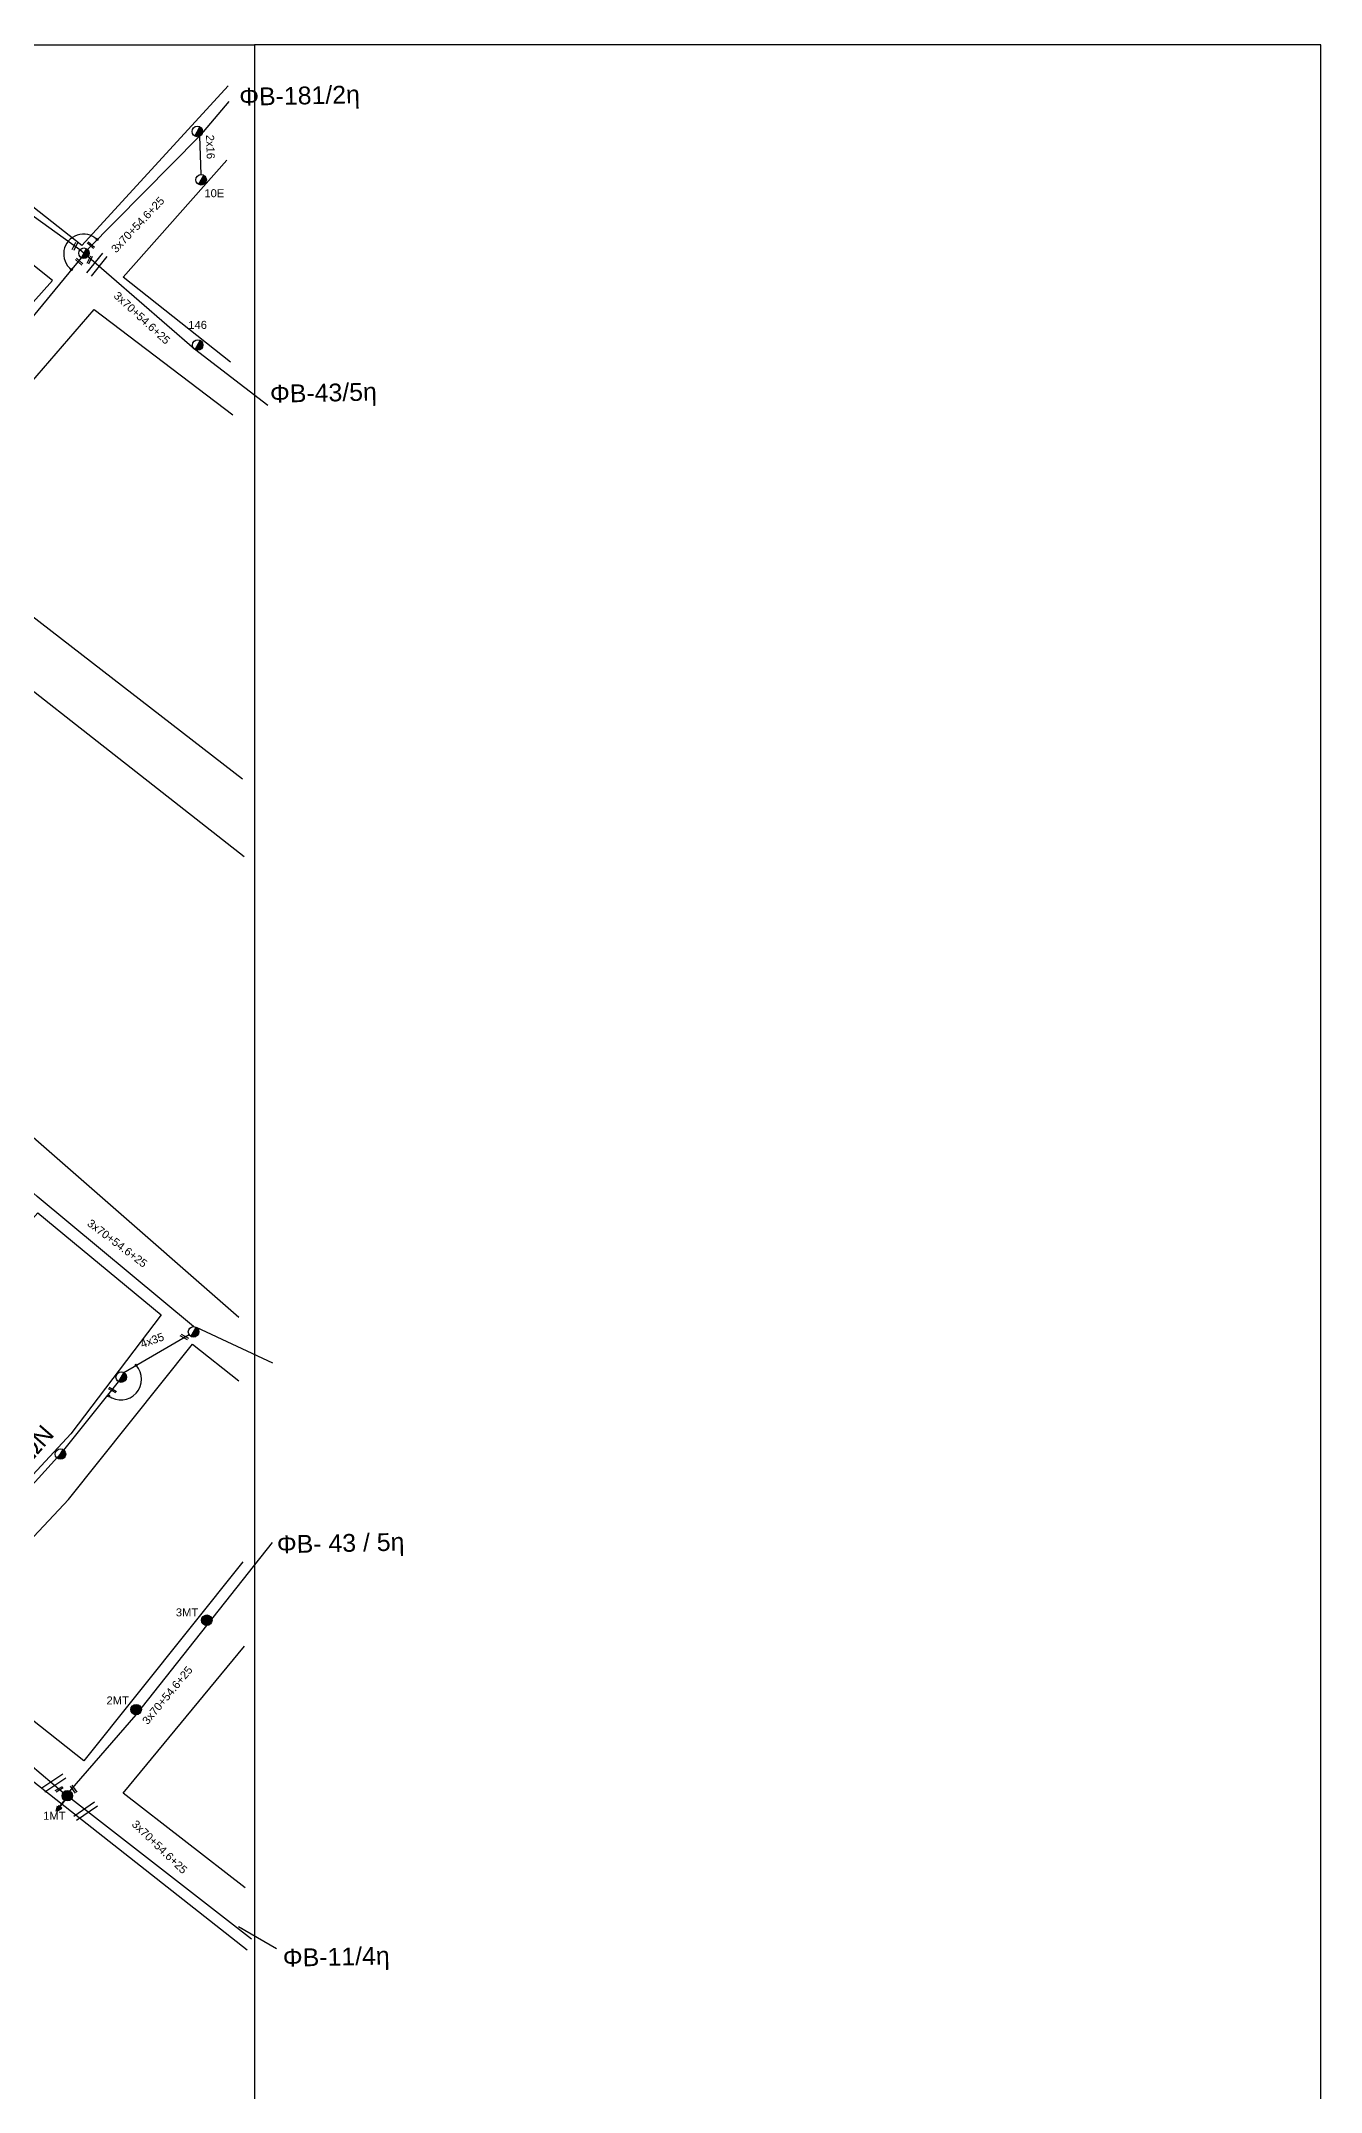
# Model space of a CAD drawing. Header units: millimetres. Extents: x -2449 to 2989, y 8 to 1056.
# Drawn here: x 1993.7 to 2281.6, y 574.5 to 1035.9 of the extents above; entities that cross this region are included whole.
import ezdxf

# ---------------------------------------------------------------- set-up
doc = ezdxf.new("R2010")
doc.units = ezdxf.units.MM
for name, color, linetype in [('Άγνωστα', 7, 'Continuous'), ('Γυμνά εναέρια ΧΤ (1Φ)   2x16CU', 7, 'Continuous'), ('Επίτονοι', 7, 'Continuous'), ('Επιγραφές - Σχήματα', 7, 'Continuous'), ('Μηχανική τομή', 7, 'Continuous'), ('Στύλος Ξύλινος', 7, 'Continuous'), ('Στύλος Ξύλινος @ 1', 7, 'Continuous'), ('Στύλος ΦΜ', 7, 'Continuous'), ('Στύλος ΦΜ @ 1', 7, 'Continuous'), ('Συνδέσεις', 7, 'Continuous'), ('Συνεστραμμένα ΧΤ   3x70+54.6+25 AL', 7, 'SYN_LINE'), ('Τομή', 7, 'Continuous'), ('Υπόβαθρο ΔΕΗ', 7, 'Continuous')]:
    doc.layers.add(name, color=color, linetype=linetype)
doc.styles.add('arial', font='arial.ttf')
doc.styles.get("Standard").update_dxf_attribs({"font": 'arial.ttf'})
doc.linetypes.add('SYN_LINE', pattern='A,0.5,-0.0001,["/\\/\\/\\/",Standard,S=0.1,R=0,X=0,Y=-0.05],-0.25', length=0.7501)
doc.dimstyles.new('ISO-25', dxfattribs={"dimtxt": 2.5, "dimasz": 2.5, "dimexe": 1.25, "dimexo": 0.625, "dimtad": 1, "dimtxsty": 'Standard', "dimcen": 2.5, "dimadec": 0, "dimazin": 0, "dimtfac": 1, "dimtmove": 0, "dimatfit": 3, "dimfxl": 1, "dimarcsym": 0})

# ---------------------------------------------------------------- blocks, each defined once
blk = doc.blocks.new('ΥΠΑΡΧΩΝ ΤΣΙΜΕΝΤΕΝΙΟΣ ΣΤΥΛΟΣ')
at = {"layer": 'Στύλος ΦΜ'}
blk.add_hatch(color=7, dxfattribs=at).paths.add_polyline_path([(-1.3, -2.3, 0.574793), (2.6, 0, 0.268822), (1.3, 2.3)])
at = {"layer": 'Στύλος ΦΜ', "color": 7}
blk.add_line((-1.3, -2.3), (1.3, 2.3), dxfattribs=at)
blk.add_circle((0, 0), 2.62, dxfattribs=at)
at = {"layer": 'Στύλος ΦΜ', "flags": 4}
for tag, p in [('ΑΡΙΘΜΟΣ', (-4.7, 8.1)), ('ΤΥΠΟΣ', (-4.9, 3))]:
    blk.add_attdef(tag, p, '', height=4, dxfattribs=at)
blk = doc.blocks.new('ΥΠΑΡΧΩΝ ΞΥΛΙΝΟΣ ΣΤΥΛΟΣ')
at = {"layer": 'Στύλος Ξύλινος'}
h = blk.add_hatch(color=7, dxfattribs=at)
h.paths.add_polyline_path([(-2.6, 0, 0.270008), (-1.3, -2.3), (1.3, 2.3, 0.576266)])
h.paths.add_polyline_path([(-1.3, -2.3, 0.574793), (2.6, 0, 0.268822), (1.3, 2.3)])
at = {"layer": 'Στύλος Ξύλινος', "color": 7}
blk.add_line((-1.3, -2.3), (1.3, 2.3), dxfattribs=at)
blk.add_circle((0, 0), 2.62, dxfattribs=at)
at = {"layer": 'Στύλος Ξύλινος', "flags": 4}
for tag, p in [('ΑΡΙΘΜΟΣ', (-4.9, 8.6)), ('ΤΥΠΟΣ', (-4.8, 3.4))]:
    blk.add_attdef(tag, p, '', height=4, dxfattribs=at)
blk = doc.blocks.new('ΜΗΧΑΝΙΚΗ ΤΟΜΗ')
at = {"layer": 'Μηχανική τομή', "ltscale": 40}
for p, q in [((-1.89, 0.78), (1.89, 0.78)), ((1.89, 0), (-1.89, 0))]:
    blk.add_line(p, q, dxfattribs=at)
blk = doc.blocks.new('ΤΟΜΗ')
at = {"layer": 'Τομή', "ltscale": 40}
for p, q in [((-5.68, 0), (5.68, 0)), ((5.68, -2.33), (-5.68, -2.33))]:
    blk.add_line(p, q, dxfattribs=at)
blk = doc.blocks.new('ΕΠΙΤΟΝΟΣ')
at = {"layer": 'Επίτονοι', "lineweight": 40, "ltscale": 40}
blk.add_hatch(color=256, dxfattribs=at).paths.add_polyline_path([(-1.1, 6.5), (0, 9.1), (1.1, 6.5)])
for p, q in [((-1.1, 6.5), (0, 9.1)), ((1.1, 6.5), (-1.1, 6.5)), ((-1.1, 6.5), (0, 6.5)), ((0, 9.1), (1.1, 6.5)), ((0, 6.5), (0, 0))]:
    blk.add_line(p, q, dxfattribs=at)
blk = doc.blocks.new('A$C058A1D29')
at = {"layer": 'Επίτονοι', "xscale": 0.4499999999998181, "yscale": 0.4499999999998181, "zscale": 0.4499999999998181}
blk.add_blockref('ΕΠΙΤΟΝΟΣ', (0.51, 0), dxfattribs=at)
blk = doc.blocks.new('_ΣΥΝΔΕΣΗ')
at = {"layer": 'Συνδέσεις', "linetype": 'SYN_LINE', "ltscale": 40}
blk.add_hatch(color=256, dxfattribs=at).paths.add_polyline_path([(0.5, 0, 1), (-0.5, 0, 1)])
at = {"layer": 'Συνδέσεις'}
blk.add_circle((0, 0), 0.5, dxfattribs=at)

msp = doc.modelspace()

# ---------------------------------------------------------------- linework, layer by layer
at = {"layer": 'Άγνωστα', "color": 1, "linetype": 'SYN_LINE', "ltscale": 20}
msp.add_lwpolyline([(2035.96, 1022.33), (2029.38, 1014.54), (2004.19, 989.03)], dxfattribs=at)
at = {"layer": 'Άγνωστα', "color": 62, "linetype": 'SYN_LINE', "ltscale": 20}
msp.add_lwpolyline([(2028.6, 746.56), (2045.8, 738.56)], dxfattribs=at)
at = {"layer": 'Άγνωστα', "color": 27, "linetype": 'SYN_LINE', "ltscale": 10}
msp.add_lwpolyline([(1988.8, 650.34), (1998.73, 641.94)], dxfattribs=at)
at = {"layer": 'Γυμνά εναέρια ΧΤ (1Φ)   2x16CU', "color": 1, "linetype": 'SYN_LINE', "ltscale": 8}
msp.add_lwpolyline([(2029.38, 1014.54), (2029.68, 1005.91)], dxfattribs=at)
at = {"layer": 'Επιγραφές - Σχήματα'}
msp.add_lwpolyline([(38.83, 1035.06), (2041.73, 1035.06), (2041.73, 41.17), (38.83, 41.17)], close=True, dxfattribs=at)
at = {"layer": 'Επιγραφές - Σχήματα', "ltscale": 10}
msp.add_lwpolyline([(2041.73, 41.17), (2281.6, 41.17), (2281.6, 1035.06), (2041.73, 1035.06)], dxfattribs=at)
at = {"layer": 'Επιγραφές - Σχήματα', "linetype": 'Continuous', "ltscale": 0.2}
for centre, radius, start, end in [((2003.25, 988.07), 4.44, 46.2404, 232.6419), ((2011.7, 734.88), 4.65, 232.7437, 42.4322)]:
    msp.add_arc(centre, radius, start, end, dxfattribs=at)
at = {"layer": 'Συνεστραμμένα ΧΤ   3x70+54.6+25 AL', "color": 1, "linetype": 'SYN_LINE', "ltscale": 20}
for points in [[(2003.35, 988.18), (2002.46, 988.95), (1976.39, 1007.73), (1960.43, 1019.54), (1945.06, 1032.92)], [(2002.78, 987.17), (1977.25, 956.29), (1956.4, 933.13)]]:
    msp.add_lwpolyline(points, dxfattribs=at)
at = {"layer": 'Συνεστραμμένα ΧΤ   3x70+54.6+25 AL', "color": 27, "linetype": 'SYN_LINE', "ltscale": 20}
msp.add_lwpolyline([(2044.71, 953.95), (2028.24, 966.62), (2003.35, 988.18)], dxfattribs=at)
at = {"layer": 'Συνεστραμμένα ΧΤ   3x70+54.6+25 AL', "color": 62, "linetype": 'SYN_LINE', "ltscale": 20}
for points in [[(2028.02, 746.71), (1992.84, 775.97), (1961.56, 804.2), (1932.04, 829.52)], [(1956.92, 675.27), (1971.7, 689.53), (1985.29, 703.94), (1998.88, 718.92), (2011.17, 734.33), (2012.33, 736.38), (2027, 744.94)]]:
    msp.add_lwpolyline(points, dxfattribs=at)
at = {"layer": 'Συνεστραμμένα ΧΤ   3x70+54.6+25 AL', "color": 30, "linetype": 'SYN_LINE', "ltscale": 20}
msp.add_lwpolyline([(2000.22, 642.2), (2015.11, 659.39), (2031, 679.49), (2045.77, 698.18)], dxfattribs=at)
at = {"layer": 'Συνεστραμμένα ΧΤ   3x70+54.6+25 AL', "color": 2, "linetype": 'SYN_LINE', "ltscale": 20}
msp.add_lwpolyline([(2000.56, 640.45), (2041.07, 608.99)], dxfattribs=at)
at = {"layer": 'Υπόβαθρο ΔΕΗ'}
for points in [[(2035.83, 1025.85), (2002.92, 989.92), (1944.58, 1035.94)], [(1996.32, 982.1), (1935.65, 1030.43), (1896.99, 981.8), (1922.33, 963.09), (1926.23, 959.42), (1954.51, 935.31), (1996.32, 982.1)], [(2036.36, 963.7), (2012.22, 982.78), (2035.5, 1009.13)], [(2039.06, 869.85), (1964.26, 927.69), (2005.65, 975.55), (2036.85, 951.82)], [(2039.44, 852.42), (1955.47, 918.22), (1907.65, 863.04), (2038.17, 748.82)], [(2020.75, 749.37), (2000.44, 722.56), (1962.22, 681.43), (1933.46, 703.86), (1964.84, 740.78), (1993.03, 772.3), (2020.75, 749.37)], [(2039.12, 693.78), (2003.32, 649.01), (1969.69, 675.68), (1999.91, 707.82), (2027.82, 742.75), (2038.17, 734.49)], [(2039.65, 620.43), (2012.2, 641.77), (2039.46, 674.8)], [(1944.46, 587.6), (1992.09, 644.29), (2040.07, 606.51)]]:
    msp.add_lwpolyline(points, dxfattribs=at)

# ---------------------------------------------------------------- block references
at = {"layer": 'Επιγραφές - Σχήματα', "linetype": 'Continuous', "ltscale": 0.2, "rotation": 143.1364626309568}
msp.add_blockref('A$C058A1D29', (2000.07, 640.68), dxfattribs=at)
at = {"layer": 'Μηχανική τομή'}
for p, xscale, yscale, zscale, rotation in [((2001.12, 989.87), 0.5000000000000056, 0.5000000000000056, 0.5000000000000056, 244.0919743233826), ((2005.04, 990.18), 0.5000000000000455, 0.5000000000000455, 0.5000000000000455, 139.1168583848367), ((2004.49, 986.79), 0.5000000000000054, 0.5000000000000054, 0.5000000000000054, 244.0919743233826), ((2002.41, 986.45), 0.5000000000000455, 0.5000000000000455, 0.5000000000000455, 139.1168583848367), ((2026.03, 744.56), 0.499999999999907, 0.499999999999907, 0.499999999999907, 151.0346625690603), ((2009.9, 732.61), 0.499999999999907, 0.499999999999907, 0.499999999999907, 151.0346625690603), ((1997.72, 642.8), 0.5000000000000229, 0.5000000000000229, 0.5000000000000229, 210.3666945975318), ((2000.9, 642.53), 0.4999999999999978, 0.4999999999999978, 0.4999999999999978, 305.1309910353553)]:
    msp.add_blockref('ΜΗΧΑΝΙΚΗ ΤΟΜΗ', p, dxfattribs=dict(at, xscale=xscale, yscale=yscale, zscale=zscale, rotation=rotation))
at = {"layer": 'Στύλος Ξύλινος @ 1', "ltscale": 40}
ref = msp.add_blockref('ΥΠΑΡΧΩΝ ΞΥΛΙΝΟΣ ΣΤΥΛΟΣ', (2031, 680.67), dxfattribs=dict(at, xscale=0.4499999999998181, yscale=0.4499999999998181, zscale=0.4499999999998181))
ref.add_attrib('ΤΥΠΟΣ', '3ΜΤ', (2024.04, 681.53), dxfattribs={"layer": 'Στύλος Ξύλινος', "height": 1.8, "flags": 4})
ref = msp.add_blockref('ΥΠΑΡΧΩΝ ΞΥΛΙΝΟΣ ΣΤΥΛΟΣ', (2015.11, 660.56), dxfattribs=dict(at, xscale=0.4499999999998181, yscale=0.4499999999998181, zscale=0.4499999999998181))
ref.add_attrib('ΤΥΠΟΣ', '2ΜΤ', (2008.44, 661.72), dxfattribs={"layer": 'Στύλος Ξύλινος', "height": 1.8, "flags": 4})
ref = msp.add_blockref('ΥΠΑΡΧΩΝ ΞΥΛΙΝΟΣ ΣΤΥΛΟΣ', (1999.63, 641.18), dxfattribs=dict(at, xscale=0.4499999999998181, yscale=0.4499999999998181, zscale=0.4499999999998181))
ref.add_attrib('ΤΥΠΟΣ', '1ΜΤ', (1994.19, 635.78), dxfattribs={"layer": 'Στύλος Ξύλινος', "height": 1.8, "flags": 4})
at = {"layer": 'Στύλος ΦΜ @ 1', "ltscale": 40, "xscale": 0.4499999999998181, "yscale": 0.4499999999998181, "zscale": 0.4499999999998181}
for p in [(2028.87, 1015.6), (2003.37, 988.2), (2028.02, 745.54), (2011.75, 735.36), (1998.09, 718.05)]:
    msp.add_blockref('ΥΠΑΡΧΩΝ ΤΣΙΜΕΝΤΕΝΙΟΣ ΣΤΥΛΟΣ', p, dxfattribs=at)
at = {"layer": 'Στύλος ΦΜ @ 1', "ltscale": 40}
ref = msp.add_blockref('ΥΠΑΡΧΩΝ ΤΣΙΜΕΝΤΕΝΙΟΣ ΣΤΥΛΟΣ', (2029.72, 1004.73), dxfattribs=dict(at, xscale=0.4499999999998181, yscale=0.4499999999998181, zscale=0.4499999999998181))
ref.add_attrib('ΑΡΙΘΜΟΣ', '10Ε', (2030.46, 1000.8), dxfattribs={"layer": 'Στύλος ΦΜ', "height": 1.8, "flags": 4})
ref = msp.add_blockref('ΥΠΑΡΧΩΝ ΤΣΙΜΕΝΤΕΝΙΟΣ ΣΤΥΛΟΣ', (2028.96, 967.55), dxfattribs=dict(at, xscale=0.4499999999998181, yscale=0.4499999999998181, zscale=0.4499999999998181))
ref.add_attrib('ΑΡΙΘΜΟΣ', '146', (2026.85, 971.18), dxfattribs={"layer": 'Στύλος ΦΜ', "height": 1.8, "flags": 4})
at = {"layer": 'Συνδέσεις', "xscale": 0.4500000000000455, "yscale": 0.4500000000000455, "zscale": 0.4500000000000455}
for p in [(2006.32, 991.29), (2000.55, 984.54), (2015.13, 738.02), (2008.89, 731.18)]:
    msp.add_blockref('_ΣΥΝΔΕΣΗ', p, dxfattribs=at)
at = {"layer": 'Τομή'}
for p, xscale, yscale, zscale, rotation in [((2005.84, 986), 0.5000000000000289, 0.5000000000000289, 0.5000000000000289, 51.07397155461651), ((1996.27, 644.51), 0.499999999999998, 0.499999999999998, 0.499999999999998, 34.04720485565142), ((2003.42, 638.19), 0.499999999999998, 0.499999999999998, 0.499999999999998, 34.04720485565142)]:
    msp.add_blockref('ΤΟΜΗ', p, dxfattribs=dict(at, xscale=xscale, yscale=yscale, zscale=zscale, rotation=rotation))

# ---------------------------------------------------------------- texts
at = {"layer": 'Επιγραφές - Σχήματα', "char_height": 4, "width": 157.7424, "attachment_point": 1}
for s, insert, rotation in [('ΦΒ-181/2η', (2038.25, 1025.37), 1.2511), ('ΦΒ-43/5η', (2045.17, 958.56), 1.2511), ('ΚΑΛΑΒΡΥΤΩΝ', (1969.08, 696.58), 48.8599), ('ΦΒ- 43 / 5η', (2046.72, 699.71), 1.2511), ('ΦΒ-11/4η', (2048.06, 606.7), 1.2511)]:
    msp.add_mtext(s, dxfattribs=dict(at, insert=insert, rotation=rotation))
at = {"layer": 'Επιγραφές - Σχήματα', "linetype": 'SYN_LINE', "ltscale": 20, "char_height": 1.8, "width": 69.1904, "attachment_point": 1, "style": 'arial'}
for s, insert, rotation in [('2x16', (2032.63, 1014.87), 271.8378), ('4x35', (2015.85, 743.56), 19.8316)]:
    msp.add_mtext(s, dxfattribs=dict(at, insert=insert, rotation=rotation))
at = {"layer": 'Συνεστραμμένα ΧΤ   3x70+54.6+25 AL', "linetype": 'SYN_LINE', "ltscale": 20, "char_height": 1.8, "width": 69.1904, "attachment_point": 1, "style": 'arial'}
for insert, rotation in [((2009.3, 989.38), 46.7455), ((2011.11, 979.75), 317.4712), ((2005.02, 771.04), 322.8145), ((2016.31, 658.18), 50.3465), ((2015.21, 635.88), 316.1931)]:
    msp.add_mtext('3x70+54.6+25', dxfattribs=dict(at, insert=insert, rotation=rotation))

# ---------------------------------------------------------------- leaders
at = {"layer": 'Επιγραφές - Σχήματα', "ltscale": 40}
msp.add_leader([(2038.1, 611.75), (2046.68, 606.84)], dimstyle='ISO-25', override={"dimasz": 1, "dimtad": 0}, dxfattribs=at)

doc.saveas('drawing.dxf')
